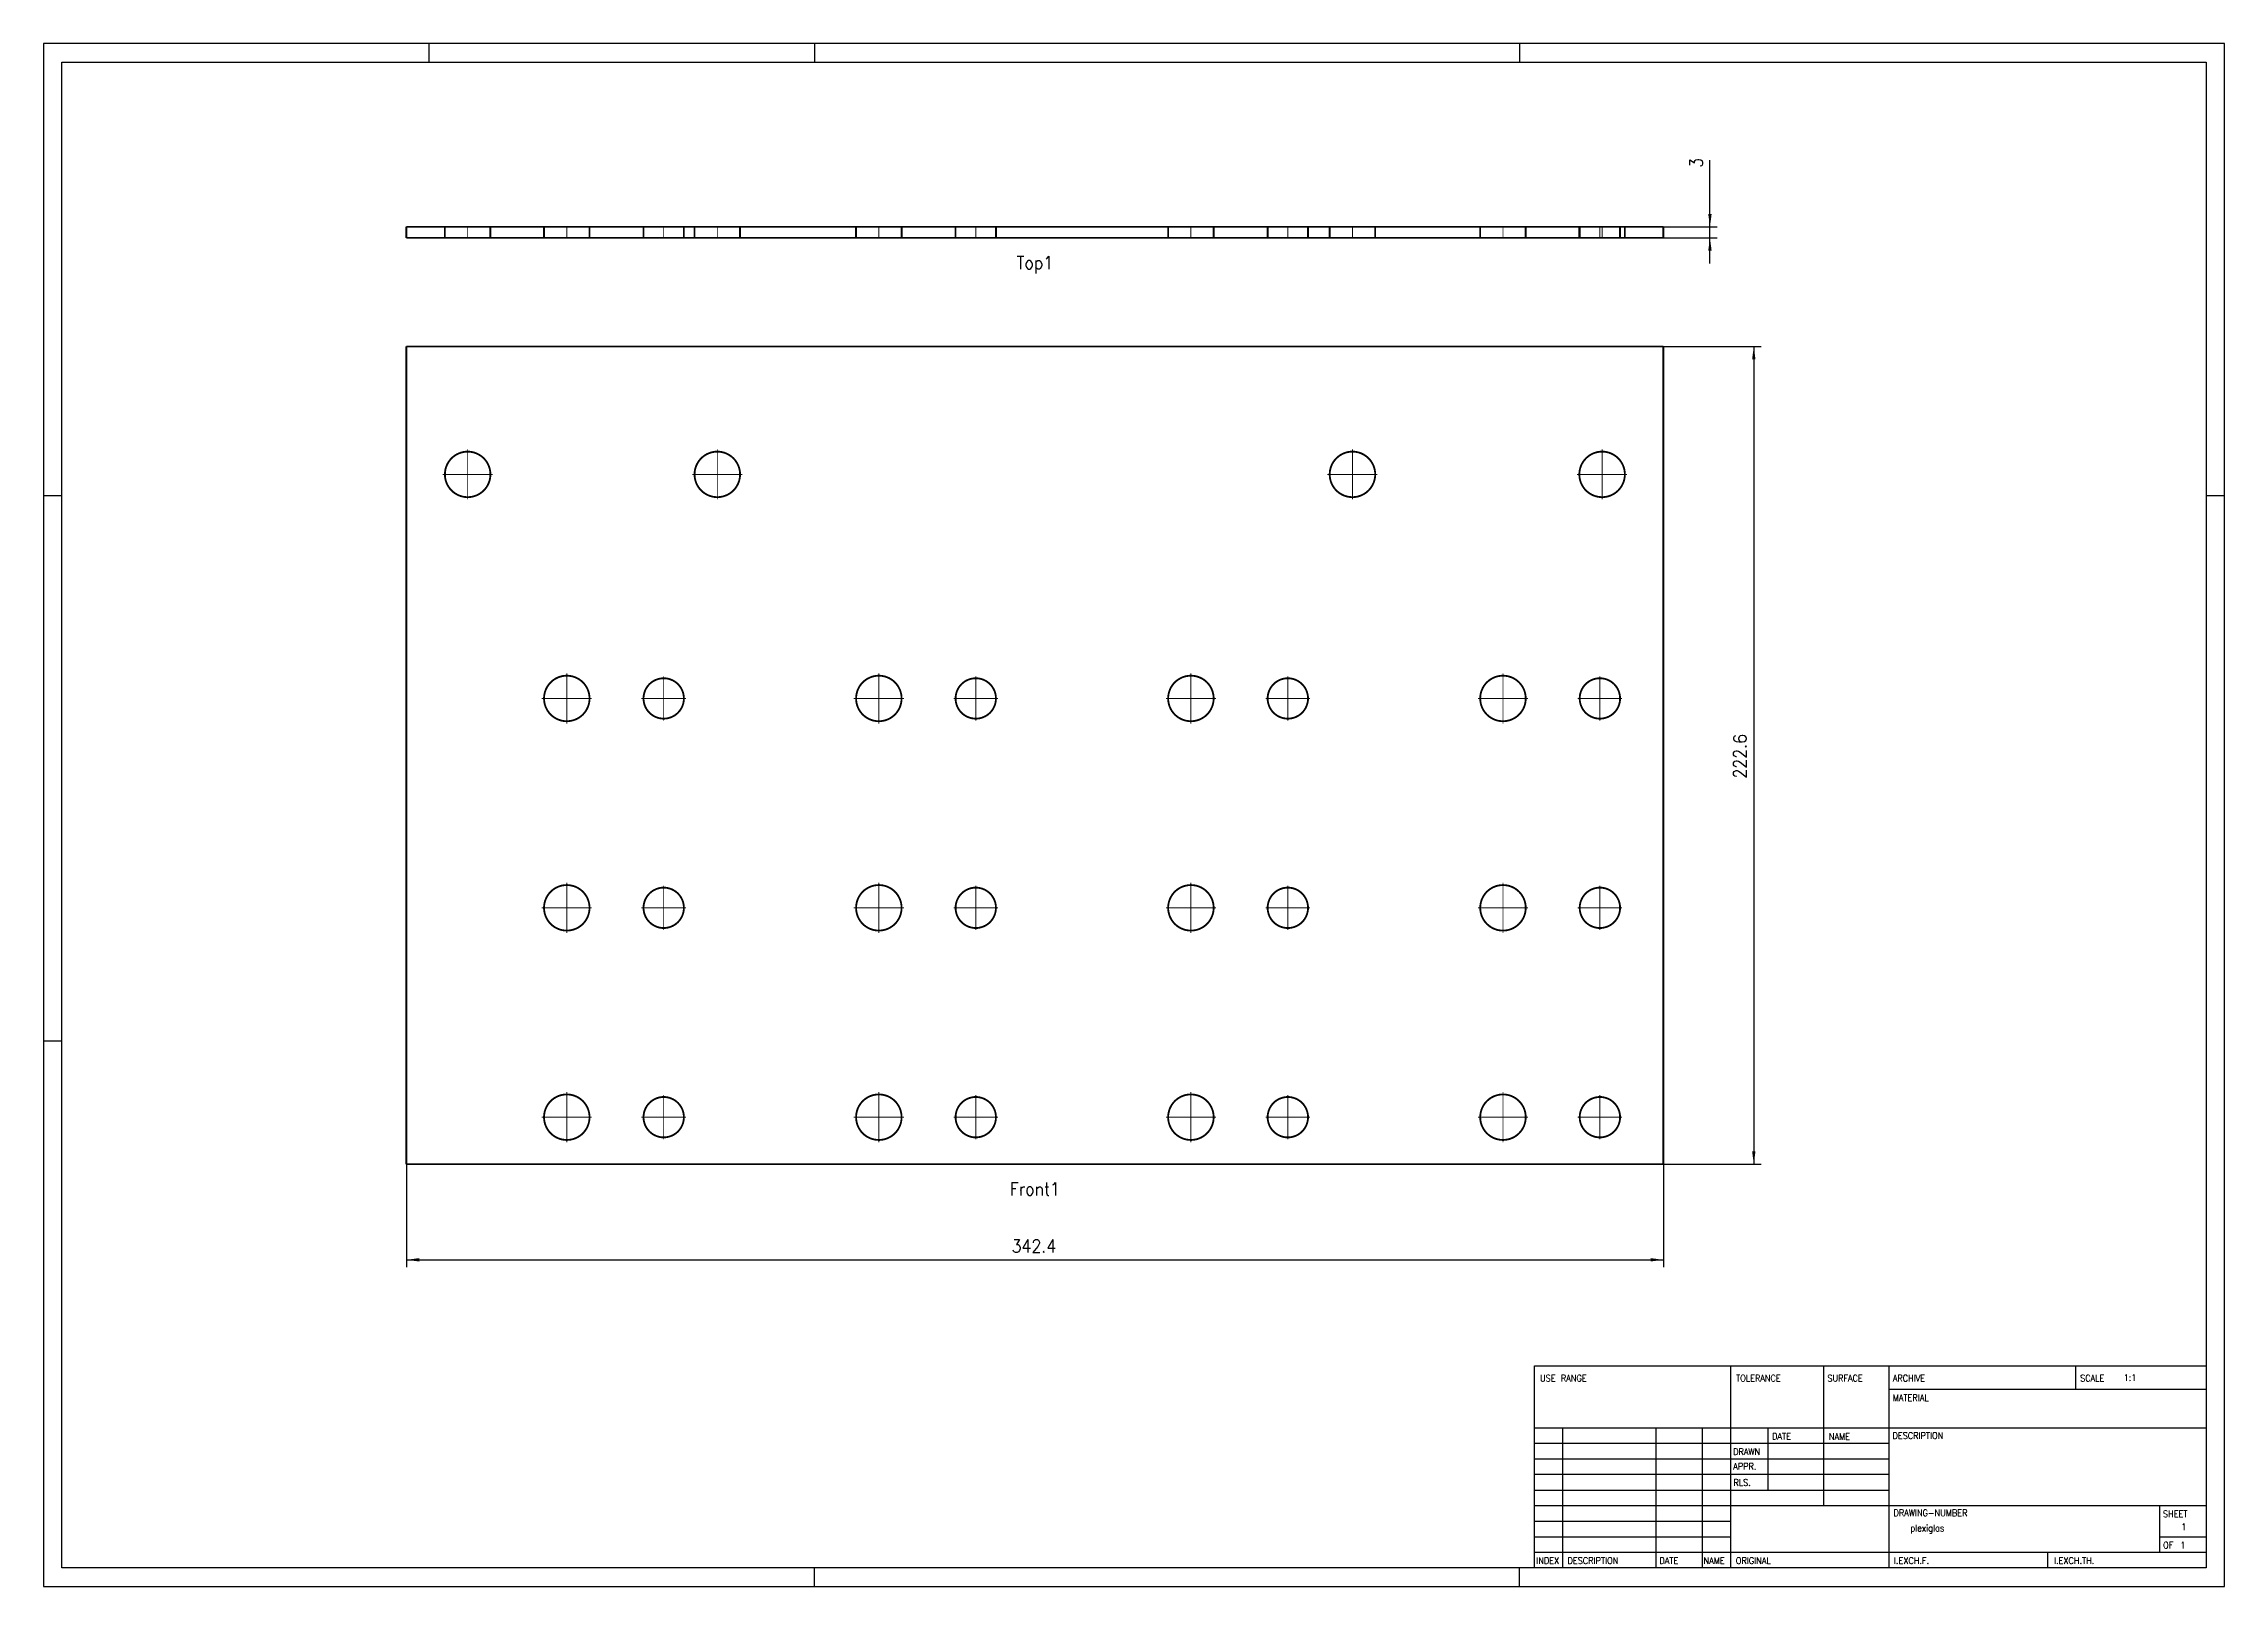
# Model space of a CAD drawing. Header units: millimetres. Extents: x -1297 to -703, y -1214 to -794.
import ezdxf

# ---------------------------------------------------------------- set-up
doc = ezdxf.new("R2010")
doc.units = ezdxf.units.MM
doc.linetypes.add('DOT_CENTER', pattern=[14, 12, -1, 0, -1])
doc.layers.add('1', color=7, linetype='Continuous')
doc.styles.add('CONVERTER_11', font='txt.shx', dxfattribs={"width": 0.9})
doc.dimstyles.new('ME10_DIM_10', dxfattribs={"dimtxt": 3.5, "dimasz": 3.5, "dimexe": 2, "dimexo": 0, "dimgap": 2, "dimtad": 1, "dimdec": 1, "dimdsep": 46, "dimtxsty": 'CONVERTER_11', "dimsah": 1, "dimcen": 0.09, "dimclrd": 160, "dimclre": 160, "dimclrt": 5, "dimadec": 0, "dimazin": 0, "dimtfac": 1, "dimtdec": 4, "dimtix": 1, "dimtmove": 0, "dimatfit": 3, "dimfxl": 0, "dimtolj": 1, "dimtzin": 0, "dimarcsym": 0})
doc.dimstyles.new('ME10_DIM_11', dxfattribs={"dimtxt": 3.5, "dimasz": 3.5, "dimexe": 2, "dimexo": 0, "dimgap": 2, "dimtad": 1, "dimdec": 1, "dimdsep": 46, "dimtxsty": 'CONVERTER_11', "dimsah": 1, "dimcen": 0.09, "dimclrd": 160, "dimclre": 160, "dimclrt": 5, "dimadec": 0, "dimazin": 0, "dimtfac": 1, "dimtdec": 4, "dimtix": 1, "dimtmove": 0, "dimatfit": 3, "dimfxl": 0, "dimtolj": 1, "dimtzin": 0, "dimarcsym": 0})
doc.dimstyles.new('ME10_DIM_12', dxfattribs={"dimtxt": 3.5, "dimasz": 3.5, "dimexe": 2, "dimexo": 0, "dimgap": 2, "dimtad": 1, "dimdsep": 46, "dimtxsty": 'CONVERTER_11', "dimsah": 1, "dimcen": 0.09, "dimclrd": 160, "dimclre": 160, "dimclrt": 5, "dimadec": 0, "dimazin": 0, "dimtfac": 1, "dimtdec": 4, "dimtix": 1, "dimtmove": 0, "dimatfit": 3, "dimfxl": 0, "dimtolj": 1, "dimtzin": 0, "dimarcsym": 0})

# ---------------------------------------------------------------- blocks, each defined once
blk = doc.blocks.new('plexiglas__1', base_point=(-1198.45, -1099.56))
at = {"color": 250, "linetype": 'Continuous', "const_width": 0.5}
for points in [[(-1198.2, -876.69), (-855.8, -876.69)], [(-1198.2, -1099.31), (-1198.2, -876.69)], [(-855.8, -876.69), (-855.8, -1099.31)], [(-855.8, -1099.31), (-1198.2, -1099.31)]]:
    blk.add_lwpolyline(points, dxfattribs=at)
for points in [[(-1187.7, -911.52, 1), (-1175.3, -911.52, 1)], [(-1119.7, -911.52, 1), (-1107.3, -911.52, 1)], [(-946.7, -911.52, 1), (-934.3, -911.52, 1)], [(-878.7, -911.52, 1), (-866.3, -911.52, 1)], [(-1160.7, -972.52, 1), (-1148.3, -972.52, 1)], [(-1133.6, -972.52, 1), (-1122.6, -972.52, 1)], [(-1075.7, -972.52, 1), (-1063.3, -972.52, 1)], [(-1048.6, -972.52, 1), (-1037.6, -972.52, 1)], [(-990.7, -972.52, 1), (-978.3, -972.52, 1)], [(-963.6, -972.52, 1), (-952.6, -972.52, 1)], [(-905.7, -972.52, 1), (-893.3, -972.52, 1)], [(-878.6, -972.52, 1), (-867.6, -972.52, 1)], [(-1160.7, -1029.52, 1), (-1148.3, -1029.52, 1)], [(-1133.6, -1029.52, 1), (-1122.6, -1029.52, 1)], [(-1075.7, -1029.52, 1), (-1063.3, -1029.52, 1)], [(-1048.6, -1029.52, 1), (-1037.6, -1029.52, 1)], [(-990.7, -1029.52, 1), (-978.3, -1029.52, 1)], [(-963.6, -1029.52, 1), (-952.6, -1029.52, 1)], [(-905.7, -1029.52, 1), (-893.3, -1029.52, 1)], [(-878.6, -1029.52, 1), (-867.6, -1029.52, 1)], [(-1160.7, -1086.52, 1), (-1148.3, -1086.52, 1)], [(-1133.6, -1086.52, 1), (-1122.6, -1086.52, 1)], [(-1075.7, -1086.52, 1), (-1063.3, -1086.52, 1)], [(-1048.6, -1086.52, 1), (-1037.6, -1086.52, 1)], [(-990.7, -1086.52, 1), (-978.3, -1086.52, 1)], [(-963.6, -1086.52, 1), (-952.6, -1086.52, 1)], [(-905.7, -1086.52, 1), (-893.3, -1086.52, 1)], [(-878.6, -1086.52, 1), (-867.6, -1086.52, 1)]]:
    blk.add_lwpolyline(points, format="xyb", close=True, dxfattribs=at)
at = {"layer": '1', "color": 30, "linetype": 'DOT_CENTER', "const_width": 0.25}
for points in [[(-1181.5, -904.7), (-1181.5, -918.34)], [(-1113.5, -904.7), (-1113.5, -918.34)], [(-940.5, -904.7), (-940.5, -918.34)], [(-872.5, -904.7), (-872.5, -918.34)], [(-1174.68, -911.52), (-1188.32, -911.52)], [(-1106.68, -911.52), (-1120.32, -911.52)], [(-933.68, -911.52), (-947.32, -911.52)], [(-865.68, -911.52), (-879.32, -911.52)], [(-1154.5, -965.7), (-1154.5, -979.34)], [(-1128.1, -966.47), (-1128.1, -978.57)], [(-1069.5, -965.7), (-1069.5, -979.34)], [(-1043.1, -966.47), (-1043.1, -978.57)], [(-984.5, -965.7), (-984.5, -979.34)], [(-958.1, -966.47), (-958.1, -978.57)], [(-899.5, -965.7), (-899.5, -979.34)], [(-873.1, -966.47), (-873.1, -978.57)], [(-1147.68, -972.52), (-1161.32, -972.52)], [(-1122.05, -972.52), (-1134.15, -972.52)], [(-1062.68, -972.52), (-1076.32, -972.52)], [(-1037.05, -972.52), (-1049.15, -972.52)], [(-977.68, -972.52), (-991.32, -972.52)], [(-952.05, -972.52), (-964.15, -972.52)], [(-892.68, -972.52), (-906.32, -972.52)], [(-867.05, -972.52), (-879.15, -972.52)], [(-1154.5, -1022.7), (-1154.5, -1036.34)], [(-1128.1, -1023.47), (-1128.1, -1035.57)], [(-1069.5, -1022.7), (-1069.5, -1036.34)], [(-1043.1, -1023.47), (-1043.1, -1035.57)], [(-984.5, -1022.7), (-984.5, -1036.34)], [(-958.1, -1023.47), (-958.1, -1035.57)], [(-899.5, -1022.7), (-899.5, -1036.34)], [(-873.1, -1023.47), (-873.1, -1035.57)], [(-1147.68, -1029.52), (-1161.32, -1029.52)], [(-1122.05, -1029.52), (-1134.15, -1029.52)], [(-1062.68, -1029.52), (-1076.32, -1029.52)], [(-1037.05, -1029.52), (-1049.15, -1029.52)], [(-977.68, -1029.52), (-991.32, -1029.52)], [(-952.05, -1029.52), (-964.15, -1029.52)], [(-892.68, -1029.52), (-906.32, -1029.52)], [(-867.05, -1029.52), (-879.15, -1029.52)], [(-1154.5, -1079.7), (-1154.5, -1093.34)], [(-1128.1, -1080.47), (-1128.1, -1092.57)], [(-1069.5, -1079.7), (-1069.5, -1093.34)], [(-1043.1, -1080.47), (-1043.1, -1092.57)], [(-984.5, -1079.7), (-984.5, -1093.34)], [(-958.1, -1080.47), (-958.1, -1092.57)], [(-899.5, -1079.7), (-899.5, -1093.34)], [(-873.1, -1080.47), (-873.1, -1092.57)], [(-1147.68, -1086.52), (-1161.32, -1086.52)], [(-1122.05, -1086.52), (-1134.15, -1086.52)], [(-1062.68, -1086.52), (-1076.32, -1086.52)], [(-1037.05, -1086.52), (-1049.15, -1086.52)], [(-977.68, -1086.52), (-991.32, -1086.52)], [(-952.05, -1086.52), (-964.15, -1086.52)], [(-892.68, -1086.52), (-906.32, -1086.52)], [(-867.05, -1086.52), (-879.15, -1086.52)]]:
    blk.add_lwpolyline(points, dxfattribs=at)
blk = doc.blocks.new('*D8')
at = {"layer": '1', "color": 160, "linetype": 'Continuous'}
for p, q in [((-1198.2, -1099.31), (-1198.2, -1127.35)), ((-855.8, -1099.31), (-855.8, -1127.35)), ((-1198.2, -1125.35), (-855.8, -1125.35))]:
    blk.add_line(p, q, dxfattribs=at)
at = {"layer": '1', "color": 160}
for points in [[(-1194.7, -1124.89), (-1194.7, -1125.81), (-1198.2, -1125.35)], [(-859.3, -1125.81), (-859.3, -1124.89), (-855.8, -1125.35)]]:
    blk.add_solid(points, dxfattribs=at)
at = {"layer": '1', "color": 5, "insert": (-1033.34, -1123.35), "char_height": 3.5, "attachment_point": 7, "rotation": 0.00014, "line_spacing_factor": 0.60024, "style": 'CONVERTER_11'}
blk.add_mtext('342.4', dxfattribs=at)
blk = doc.blocks.new('*D9')
at = {"layer": '1', "color": 160, "linetype": 'Continuous'}
for p, q in [((-855.8, -876.69), (-829.18, -876.69)), ((-831.18, -876.69), (-831.18, -1099.31)), ((-855.8, -1099.31), (-829.18, -1099.31))]:
    blk.add_line(p, q, dxfattribs=at)
at = {"layer": '1', "color": 160}
for points in [[(-830.72, -880.19), (-831.64, -880.19), (-831.18, -876.69)], [(-831.64, -1095.81), (-830.72, -1095.81), (-831.18, -1099.31)]]:
    blk.add_solid(points, dxfattribs=at)
at = {"layer": '1', "color": 5, "insert": (-833.18, -994.34), "char_height": 3.5, "attachment_point": 7, "rotation": 90, "line_spacing_factor": 0.60024, "style": 'CONVERTER_11'}
blk.add_mtext('222.6', dxfattribs=at)
blk = doc.blocks.new('plexiglas__2', base_point=(-1198.45, -847.37))
at = {"color": 250, "linetype": 'Continuous', "const_width": 0.5}
for points in [[(-1198.2, -844.12), (-1198.2, -847.12)], [(-1198.2, -844.12), (-1187.7, -844.12)], [(-1198.2, -847.12), (-1187.7, -847.12)], [(-1187.7, -844.12), (-1187.7, -847.12)], [(-1187.7, -844.12), (-1175.3, -844.12)], [(-1187.7, -847.12), (-1175.3, -847.12)], [(-1175.3, -844.12), (-1175.3, -847.12)], [(-1175.3, -844.12), (-1160.7, -844.12)], [(-1175.3, -847.12), (-1160.7, -847.12)], [(-1160.7, -844.12), (-1160.7, -847.12)], [(-1160.7, -844.12), (-1148.3, -844.12)], [(-1160.7, -847.12), (-1148.3, -847.12)], [(-1148.3, -844.12), (-1133.6, -844.12)], [(-1148.3, -844.12), (-1148.3, -847.12)], [(-1148.3, -847.12), (-1133.6, -847.12)], [(-1133.6, -844.12), (-1122.6, -844.12)], [(-1133.6, -844.12), (-1133.6, -847.12)], [(-1133.6, -847.12), (-1122.6, -847.12)], [(-1122.6, -844.12), (-1122.6, -847.12)], [(-1122.6, -844.12), (-1119.7, -844.12)], [(-1122.6, -847.12), (-1119.7, -847.12)], [(-1119.7, -844.12), (-1107.3, -844.12)], [(-1119.7, -844.12), (-1119.7, -847.12)], [(-1119.7, -847.12), (-1107.3, -847.12)], [(-1107.3, -844.12), (-1075.7, -844.12)], [(-1107.3, -844.12), (-1107.3, -847.12)], [(-1107.3, -847.12), (-1075.7, -847.12)], [(-1075.7, -844.12), (-1063.3, -844.12)], [(-1075.7, -844.12), (-1075.7, -847.12)], [(-1075.7, -847.12), (-1063.3, -847.12)], [(-1063.3, -844.12), (-1048.6, -844.12)], [(-1063.3, -844.12), (-1063.3, -847.12)], [(-1063.3, -847.12), (-1048.6, -847.12)], [(-1048.6, -844.12), (-1048.6, -847.12)], [(-1048.6, -844.12), (-1037.6, -844.12)], [(-1048.6, -847.12), (-1037.6, -847.12)], [(-1037.6, -844.12), (-1037.6, -847.12)], [(-1037.6, -844.12), (-990.7, -844.12)], [(-1037.6, -847.12), (-990.7, -847.12)], [(-990.7, -844.12), (-990.7, -847.12)], [(-990.7, -844.12), (-978.3, -844.12)], [(-990.7, -847.12), (-978.3, -847.12)], [(-978.3, -844.12), (-978.3, -847.12)], [(-978.3, -844.12), (-963.6, -844.12)], [(-978.3, -847.12), (-963.6, -847.12)], [(-963.6, -844.12), (-963.6, -847.12)], [(-963.6, -844.12), (-952.6, -844.12)], [(-963.6, -847.12), (-952.6, -847.12)], [(-952.6, -844.12), (-952.6, -847.12)], [(-952.6, -844.12), (-946.7, -844.12)], [(-952.6, -847.12), (-946.7, -847.12)], [(-946.7, -844.12), (-946.7, -847.12)], [(-946.7, -844.12), (-934.3, -844.12)], [(-946.7, -847.12), (-934.3, -847.12)], [(-934.3, -844.12), (-934.3, -847.12)], [(-934.3, -844.12), (-905.7, -844.12)], [(-934.3, -847.12), (-905.7, -847.12)], [(-905.7, -844.12), (-893.3, -844.12)], [(-905.7, -844.12), (-905.7, -847.12)], [(-905.7, -847.12), (-893.3, -847.12)], [(-893.3, -844.12), (-878.7, -844.12)], [(-893.3, -844.12), (-893.3, -847.12)], [(-893.3, -847.12), (-878.7, -847.12)], [(-878.7, -844.12), (-878.6, -844.12)], [(-878.7, -844.12), (-878.7, -847.12)], [(-878.7, -847.12), (-878.6, -847.12)], [(-878.6, -844.12), (-867.6, -844.12)], [(-878.6, -844.12), (-878.6, -847.12)], [(-878.6, -847.12), (-867.6, -847.12)], [(-867.6, -844.12), (-866.3, -844.12)], [(-867.6, -844.12), (-867.6, -847.12)], [(-867.6, -847.12), (-866.3, -847.12)], [(-866.3, -844.12), (-855.8, -844.12)], [(-866.3, -844.12), (-866.3, -847.12)], [(-866.3, -847.12), (-855.8, -847.12)], [(-855.8, -844.12), (-855.8, -847.12)]]:
    blk.add_lwpolyline(points, dxfattribs=at)
at = {"layer": '1', "color": 30, "linetype": 'DOT_CENTER', "const_width": 0.25}
for points in [[(-1181.5, -844.12), (-1181.5, -847.12)], [(-1154.5, -844.12), (-1154.5, -847.12)], [(-1128.1, -844.12), (-1128.1, -847.12)], [(-1113.5, -844.12), (-1113.5, -847.12)], [(-1069.5, -844.12), (-1069.5, -847.12)], [(-1043.1, -844.12), (-1043.1, -847.12)], [(-984.5, -844.12), (-984.5, -847.12)], [(-958.1, -844.12), (-958.1, -847.12)], [(-940.5, -844.12), (-940.5, -847.12)], [(-899.5, -844.12), (-899.5, -847.12)], [(-873.1, -844.12), (-873.1, -847.12)], [(-872.5, -844.12), (-872.5, -847.12)]]:
    blk.add_lwpolyline(points, dxfattribs=at)
blk = doc.blocks.new('*D10')
at = {"layer": '1', "color": 160, "linetype": 'Continuous'}
for p, q in [((-843.12, -844.12), (-843.12, -825.95)), ((-855.8, -844.12), (-841.12, -844.12)), ((-855.8, -847.12), (-841.12, -847.12)), ((-843.12, -847.12), (-843.12, -844.12)), ((-843.12, -854.12), (-843.12, -847.12))]:
    blk.add_line(p, q, dxfattribs=at)
at = {"layer": '1', "color": 160}
for points in [[(-843.59, -840.62), (-842.66, -840.62), (-843.12, -844.12)], [(-842.66, -850.62), (-843.59, -850.62), (-843.12, -847.12)]]:
    blk.add_solid(points, dxfattribs=at)
at = {"layer": '1', "color": 5, "insert": (-845.12, -828.05), "char_height": 3.5, "attachment_point": 7, "rotation": 90, "line_spacing_factor": 0.60024, "style": 'CONVERTER_11'}
blk.add_mtext('3', dxfattribs=at)
blk = doc.blocks.new('Data_block', base_point=(-708, -1209.25))
at = {"color": 7, "linetype": 'Continuous'}
for p, q in [((-890.9, -1154.25), (-837.56, -1154.25)), ((-890.9, -1171.1), (-890.9, -1154.25)), ((-837.56, -1154.25), (-837.56, -1192.25)), ((-837.56, -1154.25), (-812.16, -1154.25)), ((-812.16, -1154.25), (-812.16, -1171.1)), ((-812.16, -1154.25), (-794.38, -1154.25)), ((-794.38, -1154.25), (-794.38, -1160.59)), ((-794.38, -1154.25), (-743.56, -1154.25)), ((-743.56, -1154.25), (-743.56, -1160.59)), ((-743.56, -1154.25), (-708, -1154.25)), ((-708, -1154.25), (-708, -1160.59)), ((-794.38, -1160.59), (-708, -1160.59)), ((-794.38, -1160.59), (-794.38, -1209.25)), ((-708, -1160.59), (-708, -1171.1)), ((-890.9, -1171.1), (-883.28, -1171.1)), ((-890.9, -1175.33), (-890.9, -1171.1)), ((-794.38, -1175.33), (-890.9, -1175.33)), ((-890.9, -1179.56), (-890.9, -1175.33)), ((-883.28, -1171.1), (-883.28, -1209.25)), ((-883.28, -1171.1), (-857.88, -1171.1)), ((-857.88, -1171.1), (-857.88, -1209.25)), ((-857.88, -1171.1), (-845.18, -1171.1)), ((-845.18, -1209.25), (-845.18, -1171.1)), ((-845.18, -1171.1), (-827.4, -1171.1)), ((-827.4, -1171.1), (-827.4, -1188.02)), ((-827.4, -1171.1), (-812.16, -1171.1)), ((-812.16, -1171.1), (-812.16, -1192.25)), ((-812.16, -1171.1), (-708, -1171.1)), ((-708, -1171.1), (-708, -1192.25)), ((-890.9, -1183.76), (-890.9, -1179.53)), ((-890.9, -1183.76), (-890.9, -1179.53)), ((-890.9, -1179.56), (-794.38, -1179.56)), ((-890.9, -1183.79), (-890.9, -1179.56)), ((-794.38, -1183.79), (-890.9, -1183.79)), ((-890.9, -1188.02), (-890.9, -1183.79)), ((-890.9, -1192.25), (-890.9, -1188.02)), ((-890.9, -1188.02), (-827.4, -1188.02)), ((-890.9, -1196.56), (-890.9, -1192.25)), ((-890.9, -1192.25), (-837.56, -1192.25)), ((-837.56, -1192.25), (-812.16, -1192.25)), ((-837.56, -1192.25), (-837.56, -1196.56)), ((-827.4, -1188.02), (-794.38, -1188.02)), ((-812.16, -1192.25), (-720.7, -1192.25)), ((-720.7, -1192.25), (-720.7, -1205.02)), ((-720.7, -1192.25), (-708, -1192.25)), ((-708, -1192.25), (-708, -1200.79)), ((-890.9, -1200.79), (-890.9, -1196.56)), ((-837.56, -1196.56), (-890.9, -1196.56)), ((-837.56, -1196.56), (-837.56, -1200.79)), ((-890.9, -1205.02), (-890.9, -1200.79)), ((-890.9, -1200.79), (-837.56, -1200.79)), ((-890.9, -1209.25), (-890.9, -1205.02)), ((-751.18, -1205.02), (-890.9, -1205.02)), ((-837.56, -1200.79), (-837.56, -1209.25)), ((-720.7, -1205.02), (-751.18, -1205.02)), ((-751.18, -1205.02), (-751.18, -1209.25)), ((-720.7, -1200.79), (-708, -1200.79)), ((-708, -1205.02), (-720.7, -1205.02)), ((-708, -1200.79), (-708, -1205.02)), ((-708, -1205.02), (-708, -1209.25)), ((-883.28, -1209.25), (-890.9, -1209.25)), ((-857.88, -1209.25), (-883.28, -1209.25)), ((-845.18, -1209.25), (-857.88, -1209.25)), ((-837.56, -1209.25), (-845.18, -1209.25)), ((-794.38, -1209.25), (-837.56, -1209.25)), ((-751.18, -1209.25), (-794.38, -1209.25)), ((-708, -1209.25), (-751.18, -1209.25))]:
    blk.add_line(p, q, dxfattribs=at)
at = {"color": 7, "style": 'CONVERTER_11', "width": 0.9}
for s, p in [('USE RANGE', (-889.4, -1158.48)), ('TOLERANCE', (-835.99, -1158.48)), ('SURFACE', (-811.14, -1158.48)), ('ARCHIVE', (-793.33, -1158.48)), ('SCALE', (-742.27, -1158.48)), ('MATERIAL', (-793.33, -1163.8)), ('DATE', (-826.21, -1174.3)), ('NAME', (-810.72, -1174.37)), ('DESCRIPTION', (-793.39, -1174.12)), ('APPR.', (-836.8, -1182.47)), ('DRAWN', (-836.8, -1178.48)), ('RLS.', (-836.73, -1186.91)), ('DRAWING-NUMBER', (-793.11, -1195.14)), ('SHEET', (-719.73, -1195.44)), ('OF', (-719.7, -1203.92)), ('INDEX', (-890.42, -1208.15)), ('DESCRIPTION', (-881.9, -1208.15)), ('DATE', (-856.9, -1208.15)), ('NAME', (-844.88, -1208.15)), ('ORIGINAL', (-836.08, -1208.15)), ('I.EXCH.F.', (-793.01, -1208.15)), ('I.EXCH.TH.', (-749.4, -1208.15))]:
    blk.add_text(s, height=1.8, dxfattribs=at).set_placement(p)
at = {"color": 3, "style": 'CONVERTER_11', "width": 0.9}
for s, p in [('1:1', (-730.43, -1158.33)), ('plexiglas', (-788.53, -1199.27)), ('1', (-714.76, -1198.95)), ('1', (-714.97, -1203.94))]:
    blk.add_text(s, height=1.8, dxfattribs=at).set_placement(p)
blk = doc.blocks.new('Title_Block', base_point=(-890.9, -1209.25))
blk.add_blockref('Data_block', (-708, -1209.25))
blk = doc.blocks.new('FRAME_A2', base_point=(-1297, -1214.25))
at = {"layer": '1', "color": 7, "linetype": 'Continuous'}
for p, q in [((-1297, -794.25), (-1297, -1214.25)), ((-703, -794.25), (-1297, -794.25)), ((-1192, -799.25), (-1192, -794.25)), ((-1087, -794.25), (-1087, -799.25)), ((-895, -794.25), (-895, -799.25)), ((-703, -1214.25), (-703, -794.25)), ((-1292, -799.25), (-708, -799.25)), ((-1292, -1209.25), (-1292, -799.25)), ((-708, -799.25), (-708, -1209.25)), ((-1297, -917.25), (-1292, -917.25)), ((-708, -917.25), (-703, -917.25)), ((-1297, -1065.75), (-1292, -1065.75)), ((-708, -1209.25), (-1292, -1209.25)), ((-1087, -1214.25), (-1087, -1209.25)), ((-895, -1214.25), (-895, -1209.25)), ((-1297, -1214.25), (-703, -1214.25))]:
    blk.add_line(p, q, dxfattribs=at)
at = {"layer": '1'}
blk.add_blockref('Title_Block', (-890.9, -1209.25), dxfattribs=at)
blk = doc.blocks.new('Front1', base_point=(-1027, -988))
blk.add_blockref('plexiglas__1', (-1198.45, -1099.56))
at = {"layer": '1', "color": 5, "insert": (-1027, -1104.31), "char_height": 3.5, "attachment_point": 2, "line_spacing_factor": 1.320528, "style": 'CONVERTER_11'}
blk.add_mtext('Front1', dxfattribs=at)
at = {"layer": '1'}
dim = blk.add_linear_dim(base=(-831.18, -876.69), p1=(-855.8, -1099.31), p2=(-855.8, -876.69), angle=90, dimstyle='ME10_DIM_11', dxfattribs=at)
dim.commit()
dim.dimension.update_dxf_attribs({"geometry": '*D9', "text_midpoint": (-834.93, -988), "text_rotation": 90})
dim = blk.add_linear_dim(base=(-1198.2, -1125.35), p1=(-855.8, -1099.31), p2=(-1198.2, -1099.31), dimstyle='ME10_DIM_10', dxfattribs=at)
dim.commit()
dim.dimension.update_dxf_attribs({"geometry": '*D8', "text_midpoint": (-1027, -1121.6), "text_rotation": 0.00014})
blk = doc.blocks.new('Top1', base_point=(-1027, -845.616))
blk.add_blockref('plexiglas__2', (-1198.45, -847.366))
at = {"layer": '1', "color": 5, "insert": (-1027, -852.141), "char_height": 3.5, "attachment_point": 2, "line_spacing_factor": 1.320528, "style": 'CONVERTER_11'}
blk.add_mtext('Top1', dxfattribs=at)
at = {"layer": '1'}
dim = blk.add_linear_dim(base=(-843.125, -847.116), p1=(-855.8, -844.116), p2=(-855.8, -847.116), angle=90, dimstyle='ME10_DIM_12', dxfattribs=at)
dim.commit()
dim.dimension.update_dxf_attribs({"geometry": '*D10', "text_midpoint": (-846.875, -827.005), "text_rotation": 90})

msp = doc.modelspace()

# ---------------------------------------------------------------- block references
for name, p in [('Top1', (-1027, -845.62)), ('Front1', (-1027, -988))]:
    msp.add_blockref(name, p)
at = {"layer": '1'}
msp.add_blockref('FRAME_A2', (-1297, -1214.25), dxfattribs=at)

doc.saveas('drawing.dxf')
